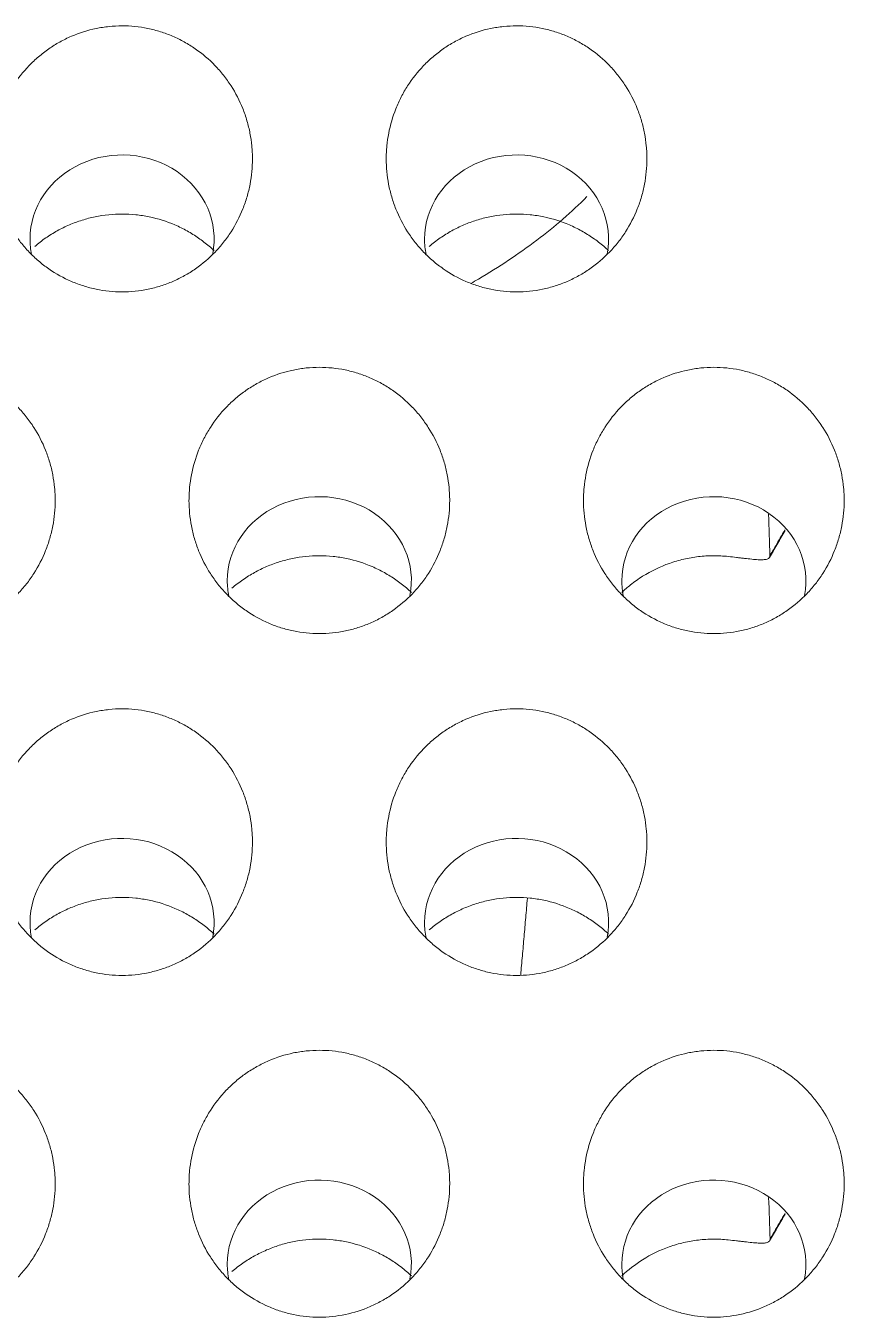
# Model space of a CAD drawing. Header units: millimetres. Extents: x 70151 to 230897, y 35202 to 113211.
# Drawn here: x 179197.91 to 179204.1, y 69192.66 to 69202.43 of the extents above; entities that cross this region are included whole.
import ezdxf

# ---------------------------------------------------------------- set-up
doc = ezdxf.new("R2010")
doc.units = ezdxf.units.MM
doc.header["$LTSCALE"] = 50
doc.layers.add('2-con', color=2, linetype='Continuous')
doc.layers.add('mark-B', color=2, linetype='Continuous', lineweight=20)

# ---------------------------------------------------------------- blocks, each defined once
blk = doc.blocks.new('무풍1WAY 대형')
at = {"layer": 'mark-B'}
for centre, start_param, end_param in [((-548.2026, -433.6101), 2.964486, 6.283185), ((-548.2026, -433.6101), 0, 0.185652), ((-545.215, -433.6101), 2.964486, 6.283185), ((-545.215, -433.6101), 0, 0.185652), ((-546.7088, -436.1973), 0, 0.185254), ((-543.7212, -436.1973), 0, 0.185254), ((-546.7088, -436.1973), 2.964782, 6.283185), ((-543.7212, -436.1973), 2.964782, 6.283185), ((-548.2026, -438.7846), 2.965071, 6.283185), ((-548.2026, -438.7846), 0, 0.184958), ((-545.215, -438.7846), 2.965071, 6.283185), ((-545.215, -438.7846), 0, 0.184958), ((-546.7088, -441.372), 2.965367, 6.283185), ((-546.7088, -441.372), 0, 0.184568), ((-543.7212, -441.372), 2.965367, 6.283185), ((-543.7212, -441.372), 0, 0.184568)]:
    blk.add_ellipse(centre, major_axis=(0.6971, 0), ratio=0.913545, start_param=start_param, end_param=end_param, dxfattribs=at)
for points, knots in [([(-548.2026, -433.2088), (-548.269, -433.2088), (-548.3347, -433.2156), (-548.4647, -433.2427), (-548.5272, -433.2627), (-548.6171, -433.3016), (-548.6465, -433.3161), (-548.6895, -433.3402), (-548.7038, -433.3486), (-548.7318, -433.3661), (-548.7455, -433.3752), (-548.8127, -433.4222), (-548.8621, -433.4646), (-548.9298, -433.5352), (-548.9512, -433.5599), (-548.9919, -433.6117), (-549.0108, -433.6384), (-549.0634, -433.7205), (-549.0929, -433.7782), (-549.123, -433.8538), (-549.1287, -433.8692), (-549.1393, -433.9001), (-549.1442, -433.9158), (-549.1579, -433.9628), (-549.1654, -433.9944), (-549.1836, -434.0897), (-549.1897, -434.1541), (-549.1897, -434.2358), (-549.1893, -434.2522), (-549.1877, -434.2848), (-549.1866, -434.3011), (-549.182, -434.3496), (-549.1728, -434.4137), (-549.1539, -434.4924), (-549.1391, -434.539), (-549.1285, -434.5699), (-549.1228, -434.5854), (-549.0925, -434.6613), (-549.0628, -434.7191), (-549.0102, -434.8012), (-548.9913, -434.8278), (-548.9607, -434.8665), (-548.9502, -434.8792), (-548.9287, -434.9039), (-548.9176, -434.916), (-548.861, -434.9748), (-548.8115, -435.0172), (-548.7306, -435.0735), (-548.7024, -435.0911), (-548.645, -435.123), (-548.5862, -435.1519), (-548.5095, -435.1805), (-548.462, -435.1942), (-548.43, -435.2025), (-548.4138, -435.2063), (-548.3328, -435.2229), (-548.2677, -435.2295), (-548.1692, -435.2295), (-548.1363, -435.2278), (-548.0702, -435.221), (-548.0376, -435.2159), (-547.9414, -435.1958), (-547.879, -435.1761), (-547.8034, -435.1434), (-547.7884, -435.1364), (-547.7587, -435.1218), (-547.7441, -435.1141), (-547.7012, -435.0902), (-547.6458, -435.0555), (-547.5814, -435.0057), (-547.5449, -434.9729), (-547.5211, -434.9504), (-547.5093, -434.9387), (-547.4524, -434.8793), (-547.4122, -434.8282), (-547.3597, -434.7463), (-547.3435, -434.7181), (-547.3137, -434.6601), (-547.3001, -434.63), (-547.264, -434.5391), (-547.246, -434.477), (-547.2277, -434.3816), (-547.2231, -434.3494), (-547.2185, -434.3005), (-547.2173, -434.2842), (-547.2158, -434.2516), (-547.2154, -434.2354), (-547.2154, -434.1543), (-547.2215, -434.0899), (-547.2367, -434.0101), (-547.2401, -433.9941), (-547.2478, -433.9623), (-547.252, -433.9465), (-547.2657, -433.8994), (-547.2762, -433.8687), (-547.3122, -433.7783), (-547.3417, -433.7205), (-547.386, -433.6513), (-547.3952, -433.6377), (-547.4142, -433.611), (-547.424, -433.5979), (-547.4543, -433.5595), (-547.497, -433.5104), (-547.5444, -433.4655), (-547.5942, -433.4228), (-547.6205, -433.4025), (-547.7013, -433.3462), (-547.7583, -433.3144), (-547.8337, -433.2819), (-547.8489, -433.2757), (-547.8799, -433.2641), (-547.8956, -433.2587), (-547.9429, -433.2438), (-547.9747, -433.2355), (-548.0709, -433.2156), (-548.1361, -433.2088), (-548.2026, -433.2088)], [0, 0, 0, 0, 0.03125, 0.03125, 0.0625, 0.0625, 0.078125, 0.078125, 0.085938, 0.085938, 0.09375, 0.09375, 0.125, 0.125, 0.140625, 0.140625, 0.15625, 0.15625, 0.1875, 0.1875, 0.195313, 0.195313, 0.203125, 0.203125, 0.21875, 0.21875, 0.25, 0.25, 0.257813, 0.257813, 0.265625, 0.265625, 0.28125, 0.296875, 0.304688, 0.304688, 0.3125, 0.3125, 0.34375, 0.34375, 0.359375, 0.359375, 0.367188, 0.367188, 0.375, 0.375, 0.40625, 0.40625, 0.421875, 0.421875, 0.4375, 0.453125, 0.460938, 0.460938, 0.46875, 0.46875, 0.5, 0.5, 0.515625, 0.515625, 0.53125, 0.53125, 0.5625, 0.5625, 0.570312, 0.570312, 0.578125, 0.578125, 0.59375, 0.609375, 0.617187, 0.617187, 0.625, 0.625, 0.65625, 0.65625, 0.671875, 0.671875, 0.6875, 0.6875, 0.71875, 0.71875, 0.734375, 0.734375, 0.742187, 0.742187, 0.75, 0.75, 0.78125, 0.78125, 0.789062, 0.789062, 0.796875, 0.796875, 0.8125, 0.8125, 0.84375, 0.84375, 0.851562, 0.851562, 0.859375, 0.859375, 0.875, 0.890625, 0.890625, 0.90625, 0.90625, 0.9375, 0.9375, 0.945312, 0.945312, 0.953125, 0.953125, 0.96875, 0.96875, 1, 1, 1, 1]), ([(-545.215, -433.2088), (-545.2815, -433.2088), (-545.3472, -433.2156), (-545.4772, -433.2427), (-545.5397, -433.2627), (-545.6296, -433.3016), (-545.6589, -433.3161), (-545.702, -433.3402), (-545.7162, -433.3486), (-545.7442, -433.3661), (-545.758, -433.3752), (-545.8252, -433.4222), (-545.8746, -433.4646), (-545.9422, -433.5352), (-545.9637, -433.5599), (-546.0044, -433.6117), (-546.0233, -433.6384), (-546.0759, -433.7205), (-546.1054, -433.7782), (-546.1354, -433.8538), (-546.1411, -433.8692), (-546.1517, -433.9001), (-546.1567, -433.9158), (-546.1703, -433.9628), (-546.1779, -433.9944), (-546.196, -434.0897), (-546.2022, -434.1541), (-546.2021, -434.2358), (-546.2018, -434.2522), (-546.2002, -434.2848), (-546.199, -434.3011), (-546.1944, -434.3496), (-546.1853, -434.4137), (-546.1663, -434.4924), (-546.1516, -434.539), (-546.1409, -434.5699), (-546.1352, -434.5854), (-546.105, -434.6613), (-546.0753, -434.7191), (-546.0226, -434.8012), (-546.0037, -434.8278), (-545.9732, -434.8665), (-545.9627, -434.8792), (-545.9411, -434.9039), (-545.9301, -434.916), (-545.8735, -434.9748), (-545.824, -435.0172), (-545.743, -435.0735), (-545.7149, -435.0911), (-545.6574, -435.123), (-545.5986, -435.1519), (-545.5219, -435.1805), (-545.4744, -435.1942), (-545.4424, -435.2025), (-545.4262, -435.2063), (-545.3453, -435.2229), (-545.2801, -435.2295), (-545.1817, -435.2295), (-545.1487, -435.2278), (-545.0827, -435.221), (-545.0501, -435.2159), (-544.9538, -435.1958), (-544.8915, -435.1761), (-544.8158, -435.1434), (-544.8008, -435.1364), (-544.7712, -435.1218), (-544.7566, -435.1141), (-544.7136, -435.0902), (-544.6583, -435.0555), (-544.5938, -435.0057), (-544.5574, -434.9729), (-544.5335, -434.9504), (-544.5218, -434.9387), (-544.4648, -434.8793), (-544.4247, -434.8282), (-544.3722, -434.7463), (-544.356, -434.7181), (-544.3262, -434.6601), (-544.3126, -434.63), (-544.2765, -434.5391), (-544.2584, -434.477), (-544.2402, -434.3816), (-544.2356, -434.3494), (-544.2309, -434.3005), (-544.2298, -434.2842), (-544.2283, -434.2516), (-544.2279, -434.2354), (-544.2279, -434.1543), (-544.234, -434.0899), (-544.2492, -434.0101), (-544.2526, -433.9941), (-544.2602, -433.9623), (-544.2644, -433.9465), (-544.2781, -433.8994), (-544.2887, -433.8687), (-544.3246, -433.7783), (-544.3542, -433.7205), (-544.3984, -433.6513), (-544.4077, -433.6377), (-544.4267, -433.611), (-544.4364, -433.5979), (-544.4667, -433.5595), (-544.5094, -433.5104), (-544.5568, -433.4655), (-544.6067, -433.4228), (-544.6329, -433.4025), (-544.7137, -433.3462), (-544.7708, -433.3144), (-544.8461, -433.2819), (-544.8614, -433.2757), (-544.8924, -433.2641), (-544.9081, -433.2587), (-544.9553, -433.2438), (-544.9871, -433.2355), (-545.0833, -433.2156), (-545.1486, -433.2088), (-545.215, -433.2088)], [0, 0, 0, 0, 0.03125, 0.03125, 0.0625, 0.0625, 0.078125, 0.078125, 0.085938, 0.085938, 0.09375, 0.09375, 0.125, 0.125, 0.140625, 0.140625, 0.15625, 0.15625, 0.1875, 0.1875, 0.195312, 0.195312, 0.203125, 0.203125, 0.21875, 0.21875, 0.25, 0.25, 0.257812, 0.257812, 0.265625, 0.265625, 0.28125, 0.296875, 0.304687, 0.304687, 0.3125, 0.3125, 0.34375, 0.34375, 0.359375, 0.359375, 0.367187, 0.367187, 0.375, 0.375, 0.40625, 0.40625, 0.421875, 0.421875, 0.4375, 0.453125, 0.460938, 0.460938, 0.46875, 0.46875, 0.5, 0.5, 0.515625, 0.515625, 0.53125, 0.53125, 0.5625, 0.5625, 0.570313, 0.570313, 0.578125, 0.578125, 0.59375, 0.609375, 0.617188, 0.617188, 0.625, 0.625, 0.65625, 0.65625, 0.671875, 0.671875, 0.6875, 0.6875, 0.71875, 0.71875, 0.734375, 0.734375, 0.742188, 0.742188, 0.75, 0.75, 0.78125, 0.78125, 0.789063, 0.789063, 0.796875, 0.796875, 0.8125, 0.8125, 0.84375, 0.84375, 0.851562, 0.851562, 0.859375, 0.859375, 0.875, 0.890625, 0.890625, 0.90625, 0.90625, 0.9375, 0.9375, 0.945312, 0.945312, 0.953125, 0.953125, 0.96875, 0.96875, 1, 1, 1, 1]), ([(-542.2275, -433.2088), (-542.2939, -433.2088), (-542.3596, -433.2156), (-542.4896, -433.2427), (-542.5521, -433.2627), (-542.642, -433.3016), (-542.6714, -433.3161), (-542.7144, -433.3402), (-542.7287, -433.3486), (-542.7567, -433.3661), (-542.7704, -433.3752), (-542.8377, -433.4222), (-542.887, -433.4646), (-542.9547, -433.5352), (-542.9761, -433.5599), (-543.0168, -433.6117), (-543.0358, -433.6384), (-543.0883, -433.7205), (-543.1178, -433.7782), (-543.1479, -433.8538), (-543.1536, -433.8692), (-543.1642, -433.9001), (-543.1691, -433.9158), (-543.1828, -433.9628), (-543.1903, -433.9944), (-543.2085, -434.0897), (-543.2146, -434.1541), (-543.2146, -434.2358), (-543.2142, -434.2522), (-543.2127, -434.2848), (-543.2115, -434.3011), (-543.2069, -434.3496), (-543.1977, -434.4137), (-543.1788, -434.4924), (-543.164, -434.539), (-543.1534, -434.5699), (-543.1477, -434.5854), (-543.1174, -434.6613), (-543.0878, -434.7191), (-543.0351, -434.8012), (-543.0162, -434.8278), (-542.9856, -434.8665), (-542.9751, -434.8792), (-542.9536, -434.9039), (-542.9425, -434.916), (-542.886, -434.9748), (-542.8364, -435.0172), (-542.7555, -435.0735), (-542.7273, -435.0911), (-542.6699, -435.123), (-542.6111, -435.1519), (-542.5344, -435.1805), (-542.4869, -435.1942), (-542.4549, -435.2025), (-542.4387, -435.2063), (-542.3578, -435.2229), (-542.2926, -435.2295), (-542.1941, -435.2295), (-542.1612, -435.2278), (-542.0951, -435.221), (-542.0625, -435.2159), (-541.9663, -435.1958), (-541.9039, -435.1761), (-541.8283, -435.1434), (-541.8133, -435.1364), (-541.7836, -435.1218), (-541.769, -435.1141), (-541.7261, -435.0902), (-541.6707, -435.0555), (-541.6063, -435.0057), (-541.5698, -434.9729), (-541.546, -434.9504), (-541.5342, -434.9387), (-541.4773, -434.8793), (-541.4371, -434.8282), (-541.3846, -434.7463), (-541.3684, -434.7181), (-541.3386, -434.6601), (-541.325, -434.63), (-541.2889, -434.5391), (-541.2709, -434.477), (-541.2526, -434.3816), (-541.248, -434.3494), (-541.2434, -434.3005), (-541.2422, -434.2842), (-541.2407, -434.2516), (-541.2403, -434.2354), (-541.2403, -434.1543), (-541.2464, -434.0899), (-541.2616, -434.0101), (-541.265, -433.9941), (-541.2727, -433.9623), (-541.2769, -433.9465), (-541.2906, -433.8994), (-541.3011, -433.8687), (-541.3371, -433.7783), (-541.3666, -433.7205), (-541.4109, -433.6513), (-541.4201, -433.6377), (-541.4391, -433.611), (-541.4489, -433.5979), (-541.4792, -433.5595), (-541.5219, -433.5104), (-541.5693, -433.4655), (-541.6191, -433.4228), (-541.6454, -433.4025), (-541.7262, -433.3462), (-541.7832, -433.3144), (-541.8586, -433.2819), (-541.8739, -433.2757), (-541.9048, -433.2641), (-541.9205, -433.2587), (-541.9678, -433.2438), (-541.9996, -433.2355), (-542.0958, -433.2156), (-542.161, -433.2088), (-542.2275, -433.2088)], [0, 0, 0, 0, 0.03125, 0.03125, 0.0625, 0.0625, 0.078125, 0.078125, 0.085937, 0.085937, 0.09375, 0.09375, 0.125, 0.125, 0.140625, 0.140625, 0.15625, 0.15625, 0.1875, 0.1875, 0.195312, 0.195312, 0.203125, 0.203125, 0.21875, 0.21875, 0.25, 0.25, 0.257812, 0.257812, 0.265625, 0.265625, 0.28125, 0.296875, 0.304687, 0.304687, 0.3125, 0.3125, 0.34375, 0.34375, 0.359375, 0.359375, 0.367187, 0.367187, 0.375, 0.375, 0.40625, 0.40625, 0.421875, 0.421875, 0.4375, 0.453125, 0.460937, 0.460937, 0.46875, 0.46875, 0.5, 0.5, 0.515625, 0.515625, 0.53125, 0.53125, 0.5625, 0.5625, 0.570312, 0.570312, 0.578125, 0.578125, 0.59375, 0.609375, 0.617187, 0.617187, 0.625, 0.625, 0.65625, 0.65625, 0.671875, 0.671875, 0.6875, 0.6875, 0.71875, 0.71875, 0.734375, 0.734375, 0.742187, 0.742187, 0.75, 0.75, 0.78125, 0.78125, 0.789062, 0.789062, 0.796875, 0.796875, 0.8125, 0.8125, 0.84375, 0.84375, 0.851562, 0.851562, 0.859375, 0.859375, 0.875, 0.890625, 0.890625, 0.90625, 0.90625, 0.9375, 0.9375, 0.945312, 0.945312, 0.953125, 0.953125, 0.96875, 0.96875, 1, 1, 1, 1]), ([(-548.3119, -433.7939), (-548.293, -433.796), (-548.274, -433.7975), (-548.2362, -433.7995), (-548.2173, -433.7999), (-548.1608, -433.7997), (-548.0857, -433.7952), (-548.0112, -433.7823), (-547.9556, -433.7693), (-547.9372, -433.7645), (-547.9009, -433.7539), (-547.883, -433.7481), (-547.7943, -433.7166), (-547.7267, -433.6839), (-547.6058, -433.6078), (-547.5536, -433.5673), (-547.5056, -433.5222)], [0, 0, 0, 0, 0.064433, 0.064433, 0.128866, 0.128866, 0.257732, 0.386597, 0.386597, 0.45103, 0.45103, 0.515463, 0.515463, 0.773195, 0.773195, 1, 1, 1, 1]), ([(-544.5531, -433.5536), (-544.5795, -433.5763), (-544.6072, -433.5977), (-544.6501, -433.6275), (-544.6645, -433.637), (-544.6937, -433.6552), (-544.7086, -433.6639), (-544.7535, -433.6889), (-544.8148, -433.719), (-544.8948, -433.7487), (-544.9444, -433.763), (-544.9778, -433.7717), (-544.9947, -433.7756), (-545.0791, -433.793), (-545.1471, -433.7999), (-545.2498, -433.7998), (-545.2842, -433.7981), (-545.3531, -433.7909), (-545.3871, -433.7856), (-545.4875, -433.7647), (-545.5525, -433.7442), (-545.6314, -433.7101), (-545.6472, -433.7029), (-545.6781, -433.6876), (-545.6933, -433.6796), (-545.7381, -433.6546), (-545.7959, -433.6185), (-545.8626, -433.567), (-545.9002, -433.5332), (-545.9121, -433.522)], [0, 0, 0, 0, 0.0706, 0.0706, 0.105073, 0.105073, 0.139547, 0.139547, 0.208493, 0.27744, 0.311913, 0.311913, 0.346387, 0.346387, 0.48428, 0.48428, 0.553226, 0.553226, 0.622173, 0.622173, 0.760066, 0.760066, 0.794539, 0.794539, 0.829013, 0.829013, 0.897959, 0.966906, 1, 1, 1, 1]), ([(-548.6286, -433.7994), (-548.6347, -433.81), (-548.6408, -433.8206), (-548.6549, -433.8449), (-548.6628, -433.8587), (-548.6942, -433.913), (-548.7176, -433.9536), (-548.741, -433.9942)], [0, 0, 0, 0, 0.163007, 0.163007, 0.374754, 0.374754, 1, 1, 1, 1]), ([(-548.3119, -433.7939), (-548.3331, -433.7916), (-548.354, -433.7892), (-548.3849, -433.7856), (-548.3951, -433.7844), (-548.4153, -433.782), (-548.4252, -433.7809), (-548.4542, -433.7775), (-548.4726, -433.7754), (-548.4987, -433.7728), (-548.5072, -433.772), (-548.5233, -433.7707), (-548.5386, -433.7697), (-548.5524, -433.7692), (-548.5655, -433.769), (-548.5717, -433.7691), (-548.5888, -433.7701), (-548.5983, -433.7714), (-548.6098, -433.7749), (-548.6132, -433.7764), (-548.619, -433.7797), (-548.6213, -433.7816), (-548.627, -433.7879), (-548.6288, -433.7931), (-548.6286, -433.7994)], [0, 0, 0, 0, 0.125, 0.125, 0.1875, 0.1875, 0.25, 0.25, 0.375, 0.375, 0.4375, 0.4375, 0.5, 0.5625, 0.5625, 0.625, 0.625, 0.75, 0.75, 0.8125, 0.8125, 0.875, 0.875, 1, 1, 1, 1]), ([(-546.7088, -435.7965), (-546.7752, -435.7965), (-546.8409, -435.8033), (-546.9384, -435.8236), (-546.9703, -435.832), (-547.0327, -435.8518), (-547.0939, -435.8747), (-547.1526, -435.9036), (-547.21, -435.9357), (-547.2382, -435.9533), (-547.3188, -436.0096), (-547.3682, -436.0519), (-547.4358, -436.1224), (-547.4573, -436.1471), (-547.4981, -436.1988), (-547.517, -436.2255), (-547.5695, -436.3075), (-547.5991, -436.3652), (-547.6291, -436.4407), (-547.6348, -436.456), (-547.6455, -436.487), (-547.6504, -436.5027), (-547.6641, -436.5496), (-547.6716, -436.5812), (-547.6898, -436.6764), (-547.6959, -436.7408), (-547.6959, -436.8224), (-547.6955, -436.8388), (-547.6939, -436.8714), (-547.6928, -436.8876), (-547.6882, -436.9361), (-547.679, -437.0001), (-547.6601, -437.0788), (-547.6453, -437.1254), (-547.6346, -437.1563), (-547.6289, -437.1717), (-547.5987, -437.2476), (-547.569, -437.3053), (-547.5163, -437.3873), (-547.4974, -437.4139), (-547.4668, -437.4526), (-547.4563, -437.4652), (-547.4348, -437.4899), (-547.4237, -437.502), (-547.3671, -437.5608), (-547.3176, -437.6031), (-547.2367, -437.6593), (-547.2085, -437.6769), (-547.151, -437.7087), (-547.0923, -437.7376), (-547.0156, -437.7661), (-546.9681, -437.7798), (-546.9361, -437.7881), (-546.9199, -437.7918), (-546.839, -437.8085), (-546.7739, -437.8151), (-546.6755, -437.815), (-546.6425, -437.8133), (-546.5765, -437.8065), (-546.5439, -437.8014), (-546.4477, -437.7814), (-546.3853, -437.7617), (-546.3098, -437.7291), (-546.2947, -437.7221), (-546.2651, -437.7075), (-546.2505, -437.6999), (-546.2075, -437.6759), (-546.1522, -437.6413), (-546.0878, -437.5916), (-546.0513, -437.5588), (-546.0274, -437.5363), (-546.0157, -437.5247), (-545.9587, -437.4654), (-545.9186, -437.4143), (-545.8661, -437.3325), (-545.8498, -437.3043), (-545.82, -437.2463), (-545.8064, -437.2163), (-545.7703, -437.1255), (-545.7522, -437.0634), (-545.734, -436.9681), (-545.7294, -436.9359), (-545.7248, -436.8871), (-545.7236, -436.8708), (-545.7221, -436.8382), (-545.7217, -436.822), (-545.7217, -436.741), (-545.7278, -436.6766), (-545.743, -436.5968), (-545.7464, -436.5809), (-545.754, -436.5491), (-545.7583, -436.5333), (-545.772, -436.4863), (-545.7825, -436.4556), (-545.8185, -436.3653), (-545.848, -436.3075), (-545.8923, -436.2384), (-545.9016, -436.2248), (-545.9205, -436.1981), (-545.9303, -436.1851), (-545.9606, -436.1467), (-546.0033, -436.0976), (-546.0507, -436.0528), (-546.1006, -436.0102), (-546.1269, -435.9899), (-546.2077, -435.9337), (-546.2647, -435.9019), (-546.34, -435.8694), (-546.3553, -435.8633), (-546.3862, -435.8517), (-546.402, -435.8463), (-546.4492, -435.8314), (-546.481, -435.8232), (-546.5771, -435.8033), (-546.6424, -435.7965), (-546.7088, -435.7965)], [0, 0, 0, 0, 0.03125, 0.03125, 0.046875, 0.046875, 0.0625, 0.078125, 0.078125, 0.09375, 0.09375, 0.125, 0.125, 0.140625, 0.140625, 0.15625, 0.15625, 0.1875, 0.1875, 0.195312, 0.195312, 0.203125, 0.203125, 0.21875, 0.21875, 0.25, 0.25, 0.257812, 0.257812, 0.265625, 0.265625, 0.28125, 0.296875, 0.304687, 0.304687, 0.3125, 0.3125, 0.34375, 0.34375, 0.359375, 0.359375, 0.367187, 0.367187, 0.375, 0.375, 0.40625, 0.40625, 0.421875, 0.421875, 0.4375, 0.453125, 0.460937, 0.460937, 0.46875, 0.46875, 0.5, 0.5, 0.515625, 0.515625, 0.53125, 0.53125, 0.5625, 0.5625, 0.570312, 0.570312, 0.578125, 0.578125, 0.59375, 0.609375, 0.617187, 0.617187, 0.625, 0.625, 0.65625, 0.65625, 0.671875, 0.671875, 0.6875, 0.6875, 0.71875, 0.71875, 0.734375, 0.734375, 0.742187, 0.742187, 0.75, 0.75, 0.78125, 0.78125, 0.789062, 0.789062, 0.796875, 0.796875, 0.8125, 0.8125, 0.84375, 0.84375, 0.851562, 0.851562, 0.859375, 0.859375, 0.875, 0.890625, 0.890625, 0.90625, 0.90625, 0.9375, 0.9375, 0.945312, 0.945312, 0.953125, 0.953125, 0.96875, 0.96875, 1, 1, 1, 1]), ([(-543.7212, -435.7965), (-543.7877, -435.7965), (-543.8534, -435.8033), (-543.9508, -435.8236), (-543.9827, -435.832), (-544.0452, -435.8518), (-544.1063, -435.8747), (-544.165, -435.9036), (-544.2224, -435.9357), (-544.2506, -435.9533), (-544.3313, -436.0096), (-544.3807, -436.0519), (-544.4483, -436.1224), (-544.4698, -436.1471), (-544.5105, -436.1988), (-544.5294, -436.2255), (-544.582, -436.3075), (-544.6115, -436.3652), (-544.6416, -436.4407), (-544.6473, -436.456), (-544.6579, -436.487), (-544.6629, -436.5027), (-544.6765, -436.5496), (-544.6841, -436.5812), (-544.7022, -436.6764), (-544.7084, -436.7408), (-544.7083, -436.8224), (-544.7079, -436.8388), (-544.7064, -436.8714), (-544.7052, -436.8876), (-544.7006, -436.9361), (-544.6914, -437.0001), (-544.6725, -437.0788), (-544.6577, -437.1254), (-544.6471, -437.1563), (-544.6414, -437.1717), (-544.6111, -437.2476), (-544.5814, -437.3053), (-544.5287, -437.3873), (-544.5098, -437.4139), (-544.4793, -437.4526), (-544.4688, -437.4652), (-544.4472, -437.4899), (-544.4362, -437.502), (-544.3796, -437.5608), (-544.3301, -437.6031), (-544.2491, -437.6593), (-544.2209, -437.6769), (-544.1635, -437.7087), (-544.1048, -437.7376), (-544.0281, -437.7661), (-543.9806, -437.7798), (-543.9486, -437.7881), (-543.9324, -437.7918), (-543.8515, -437.8085), (-543.7863, -437.8151), (-543.6879, -437.815), (-543.655, -437.8133), (-543.5889, -437.8065), (-543.5564, -437.8014), (-543.4601, -437.7814), (-543.3978, -437.7617), (-543.3222, -437.7291), (-543.3072, -437.7221), (-543.2775, -437.7075), (-543.2629, -437.6999), (-543.22, -437.6759), (-543.1646, -437.6413), (-543.1002, -437.5916), (-543.0637, -437.5588), (-543.0399, -437.5363), (-543.0282, -437.5247), (-542.9712, -437.4654), (-542.931, -437.4143), (-542.8785, -437.3325), (-542.8623, -437.3043), (-542.8325, -437.2463), (-542.8189, -437.2163), (-542.7827, -437.1255), (-542.7647, -437.0634), (-542.7464, -436.9681), (-542.7418, -436.9359), (-542.7372, -436.8871), (-542.736, -436.8708), (-542.7345, -436.8382), (-542.7341, -436.822), (-542.7342, -436.741), (-542.7402, -436.6766), (-542.7554, -436.5968), (-542.7589, -436.5809), (-542.7665, -436.5491), (-542.7707, -436.5333), (-542.7844, -436.4863), (-542.795, -436.4556), (-542.8309, -436.3653), (-542.8605, -436.3075), (-542.9048, -436.2384), (-542.914, -436.2248), (-542.933, -436.1981), (-542.9428, -436.1851), (-542.9731, -436.1467), (-543.0158, -436.0976), (-543.0632, -436.0528), (-543.1131, -436.0102), (-543.1393, -435.9899), (-543.2201, -435.9337), (-543.2771, -435.9019), (-543.3525, -435.8694), (-543.3677, -435.8633), (-543.3987, -435.8517), (-543.4144, -435.8463), (-543.4616, -435.8314), (-543.4934, -435.8232), (-543.5896, -435.8033), (-543.6548, -435.7965), (-543.7212, -435.7965)], [0, 0, 0, 0, 0.03125, 0.03125, 0.046875, 0.046875, 0.0625, 0.078125, 0.078125, 0.09375, 0.09375, 0.125, 0.125, 0.140625, 0.140625, 0.15625, 0.15625, 0.1875, 0.1875, 0.195312, 0.195312, 0.203125, 0.203125, 0.21875, 0.21875, 0.25, 0.25, 0.257812, 0.257812, 0.265625, 0.265625, 0.28125, 0.296875, 0.304687, 0.304687, 0.3125, 0.3125, 0.34375, 0.34375, 0.359375, 0.359375, 0.367187, 0.367187, 0.375, 0.375, 0.40625, 0.40625, 0.421875, 0.421875, 0.4375, 0.453125, 0.460937, 0.460937, 0.46875, 0.46875, 0.5, 0.5, 0.515625, 0.515625, 0.53125, 0.53125, 0.5625, 0.5625, 0.570312, 0.570312, 0.578125, 0.578125, 0.59375, 0.609375, 0.617187, 0.617187, 0.625, 0.625, 0.65625, 0.65625, 0.671875, 0.671875, 0.6875, 0.6875, 0.71875, 0.71875, 0.734375, 0.734375, 0.742187, 0.742187, 0.75, 0.75, 0.78125, 0.78125, 0.789062, 0.789062, 0.796875, 0.796875, 0.8125, 0.8125, 0.84375, 0.84375, 0.851562, 0.851562, 0.859375, 0.859375, 0.875, 0.890625, 0.890625, 0.90625, 0.90625, 0.9375, 0.9375, 0.945312, 0.945312, 0.953125, 0.953125, 0.96875, 0.96875, 1, 1, 1, 1]), ([(-546.0469, -436.1409), (-546.0734, -436.1636), (-546.1011, -436.1851), (-546.1441, -436.2149), (-546.1585, -436.2244), (-546.1878, -436.2426), (-546.2026, -436.2513), (-546.2475, -436.2762), (-546.3088, -436.3062), (-546.3888, -436.336), (-546.4383, -436.3502), (-546.4717, -436.3589), (-546.4886, -436.3628), (-546.573, -436.3801), (-546.6409, -436.387), (-546.7436, -436.3869), (-546.7779, -436.3852), (-546.8468, -436.3781), (-546.8807, -436.3728), (-546.9811, -436.3519), (-547.0461, -436.3314), (-547.125, -436.2974), (-547.1407, -436.2901), (-547.1716, -436.2749), (-547.1868, -436.2669), (-547.2316, -436.242), (-547.2894, -436.2059), (-547.3561, -436.1544), (-547.3938, -436.1207), (-547.4058, -436.1094)], [0, 0, 0, 0, 0.070844, 0.070844, 0.1053, 0.1053, 0.139757, 0.139757, 0.20867, 0.277583, 0.31204, 0.31204, 0.346496, 0.346496, 0.484323, 0.484323, 0.553236, 0.553236, 0.622149, 0.622149, 0.759975, 0.759975, 0.794432, 0.794432, 0.828889, 0.828889, 0.897802, 0.966715, 1, 1, 1, 1]), ([(-543.0593, -436.1409), (-543.0858, -436.1636), (-543.1136, -436.1851), (-543.1566, -436.2149), (-543.171, -436.2244), (-543.2002, -436.2426), (-543.215, -436.2513), (-543.26, -436.2762), (-543.3212, -436.3062), (-543.4012, -436.336), (-543.4508, -436.3502), (-543.4842, -436.3589), (-543.501, -436.3628), (-543.5854, -436.3801), (-543.6534, -436.387), (-543.756, -436.3869), (-543.7903, -436.3852), (-543.8592, -436.3781), (-543.8932, -436.3728), (-543.9936, -436.3519), (-544.0586, -436.3314), (-544.1375, -436.2974), (-544.1531, -436.2901), (-544.1841, -436.2749), (-544.1993, -436.2669), (-544.2441, -436.242), (-544.3018, -436.2059), (-544.3686, -436.1544), (-544.4063, -436.1207), (-544.4183, -436.1094)], [0, 0, 0, 0, 0.070844, 0.070844, 0.1053, 0.1053, 0.139757, 0.139757, 0.20867, 0.277583, 0.31204, 0.31204, 0.346496, 0.346496, 0.484323, 0.484323, 0.553236, 0.553236, 0.622149, 0.622149, 0.759975, 0.759975, 0.794432, 0.794432, 0.828889, 0.828889, 0.897802, 0.966715, 1, 1, 1, 1]), ([(-548.2026, -438.3843), (-548.269, -438.3843), (-548.3346, -438.391), (-548.4321, -438.4113), (-548.4639, -438.4197), (-548.5264, -438.4395), (-548.5875, -438.4623), (-548.6462, -438.4913), (-548.7036, -438.5232), (-548.7318, -438.5408), (-548.8125, -438.597), (-548.8618, -438.6393), (-548.9295, -438.7097), (-548.951, -438.7344), (-548.9917, -438.7861), (-549.0106, -438.8127), (-549.0632, -438.8947), (-549.0928, -438.9522), (-549.1229, -439.0278), (-549.1285, -439.043), (-549.1392, -439.074), (-549.1441, -439.0896), (-549.1578, -439.1365), (-549.1653, -439.168), (-549.1835, -439.2632), (-549.1896, -439.3276), (-549.1896, -439.4091), (-549.1892, -439.4255), (-549.1877, -439.4581), (-549.1865, -439.4743), (-549.1819, -439.5227), (-549.1727, -439.5867), (-549.1538, -439.6653), (-549.139, -439.7119), (-549.1284, -439.7427), (-549.1226, -439.7581), (-549.0924, -439.834), (-549.0627, -439.8916), (-549.01, -439.9735), (-548.991, -440.0001), (-548.9605, -440.0387), (-548.9499, -440.0514), (-548.9284, -440.0761), (-548.9174, -440.0881), (-548.8608, -440.1468), (-548.8112, -440.1891), (-548.7303, -440.2452), (-548.7021, -440.2627), (-548.6447, -440.2946), (-548.586, -440.3233), (-548.5093, -440.3518), (-548.4618, -440.3655), (-548.4298, -440.3738), (-548.4136, -440.3775), (-548.3328, -440.3942), (-548.2676, -440.4007), (-548.1693, -440.4007), (-548.1364, -440.399), (-548.0703, -440.3922), (-548.0378, -440.3871), (-547.9415, -440.3671), (-547.8792, -440.3474), (-547.8037, -440.3149), (-547.7886, -440.3079), (-547.759, -440.2934), (-547.7444, -440.2857), (-547.7014, -440.2618), (-547.6461, -440.2272), (-547.5817, -440.1776), (-547.5452, -440.1448), (-547.5213, -440.1224), (-547.5096, -440.1108), (-547.4526, -440.0515), (-547.4125, -440.0005), (-547.3599, -439.9187), (-547.3437, -439.8906), (-547.3139, -439.8327), (-547.3003, -439.8027), (-547.2641, -439.712), (-547.2461, -439.6499), (-547.2278, -439.5547), (-547.2232, -439.5225), (-547.2186, -439.4737), (-547.2174, -439.4574), (-547.2159, -439.4249), (-547.2155, -439.4087), (-547.2155, -439.3277), (-547.2216, -439.2634), (-547.2368, -439.1837), (-547.2402, -439.1678), (-547.2479, -439.136), (-547.2521, -439.1202), (-547.2658, -439.0732), (-547.2764, -439.0426), (-547.3123, -438.9523), (-547.3419, -438.8946), (-547.3862, -438.8256), (-547.3954, -438.812), (-547.4144, -438.7854), (-547.4242, -438.7723), (-547.4545, -438.734), (-547.4972, -438.685), (-547.5447, -438.6402), (-547.5945, -438.5976), (-547.6208, -438.5774), (-547.7016, -438.5213), (-547.7586, -438.4896), (-547.8339, -438.4571), (-547.8492, -438.451), (-547.8801, -438.4394), (-547.8958, -438.434), (-547.943, -438.4192), (-547.9748, -438.4109), (-548.071, -438.391), (-548.1362, -438.3843), (-548.2026, -438.3843)], [0, 0, 0, 0, 0.03125, 0.03125, 0.046875, 0.046875, 0.0625, 0.078125, 0.078125, 0.09375, 0.09375, 0.125, 0.125, 0.140625, 0.140625, 0.15625, 0.15625, 0.1875, 0.1875, 0.195313, 0.195313, 0.203125, 0.203125, 0.21875, 0.21875, 0.25, 0.25, 0.257812, 0.257812, 0.265625, 0.265625, 0.28125, 0.296875, 0.304687, 0.304687, 0.3125, 0.3125, 0.34375, 0.34375, 0.359375, 0.359375, 0.367187, 0.367187, 0.375, 0.375, 0.40625, 0.40625, 0.421875, 0.421875, 0.4375, 0.453125, 0.460937, 0.460937, 0.46875, 0.46875, 0.5, 0.5, 0.515625, 0.515625, 0.53125, 0.53125, 0.5625, 0.5625, 0.570312, 0.570312, 0.578125, 0.578125, 0.59375, 0.609375, 0.617187, 0.617187, 0.625, 0.625, 0.65625, 0.65625, 0.671875, 0.671875, 0.6875, 0.6875, 0.71875, 0.71875, 0.734375, 0.734375, 0.742187, 0.742187, 0.75, 0.75, 0.78125, 0.78125, 0.789062, 0.789062, 0.796875, 0.796875, 0.8125, 0.8125, 0.84375, 0.84375, 0.851563, 0.851563, 0.859375, 0.859375, 0.875, 0.890625, 0.890625, 0.90625, 0.90625, 0.9375, 0.9375, 0.945313, 0.945313, 0.953125, 0.953125, 0.96875, 0.96875, 1, 1, 1, 1]), ([(-545.215, -438.3843), (-545.2814, -438.3843), (-545.3471, -438.391), (-545.4445, -438.4113), (-545.4764, -438.4197), (-545.5388, -438.4395), (-545.6, -438.4623), (-545.6587, -438.4913), (-545.7161, -438.5232), (-545.7442, -438.5408), (-545.8249, -438.597), (-545.8743, -438.6393), (-545.9419, -438.7097), (-545.9634, -438.7344), (-546.0042, -438.7861), (-546.0231, -438.8127), (-546.0757, -438.8947), (-546.1052, -438.9522), (-546.1353, -439.0278), (-546.141, -439.043), (-546.1516, -439.074), (-546.1566, -439.0896), (-546.1702, -439.1365), (-546.1778, -439.168), (-546.196, -439.2632), (-546.2021, -439.3276), (-546.2021, -439.4091), (-546.2017, -439.4255), (-546.2001, -439.4581), (-546.199, -439.4743), (-546.1944, -439.5227), (-546.1852, -439.5867), (-546.1662, -439.6653), (-546.1514, -439.7119), (-546.1408, -439.7427), (-546.1351, -439.7581), (-546.1048, -439.834), (-546.0751, -439.8916), (-546.0224, -439.9735), (-546.0035, -440.0001), (-545.9729, -440.0387), (-545.9624, -440.0514), (-545.9409, -440.0761), (-545.9298, -440.0881), (-545.8732, -440.1468), (-545.8237, -440.1891), (-545.7428, -440.2452), (-545.7146, -440.2627), (-545.6571, -440.2946), (-545.5984, -440.3233), (-545.5217, -440.3518), (-545.4743, -440.3655), (-545.4423, -440.3738), (-545.4261, -440.3775), (-545.3452, -440.3942), (-545.2801, -440.4007), (-545.1817, -440.4007), (-545.1488, -440.399), (-545.0828, -440.3922), (-545.0502, -440.3871), (-544.954, -440.3671), (-544.8917, -440.3474), (-544.8161, -440.3149), (-544.8011, -440.3079), (-544.7714, -440.2934), (-544.7569, -440.2857), (-544.7139, -440.2618), (-544.6586, -440.2272), (-544.5941, -440.1776), (-544.5576, -440.1448), (-544.5338, -440.1224), (-544.5221, -440.1108), (-544.4651, -440.0515), (-544.4249, -440.0005), (-544.3724, -439.9187), (-544.3562, -439.8906), (-544.3263, -439.8327), (-544.3127, -439.8027), (-544.2766, -439.712), (-544.2585, -439.6499), (-544.2403, -439.5547), (-544.2356, -439.5225), (-544.231, -439.4737), (-544.2299, -439.4574), (-544.2283, -439.4249), (-544.2279, -439.4087), (-544.228, -439.3277), (-544.234, -439.2634), (-544.2492, -439.1837), (-544.2527, -439.1678), (-544.2603, -439.136), (-544.2645, -439.1202), (-544.2782, -439.0732), (-544.2888, -439.0426), (-544.3248, -438.9523), (-544.3543, -438.8946), (-544.3987, -438.8256), (-544.4079, -438.812), (-544.4269, -438.7854), (-544.4367, -438.7723), (-544.467, -438.734), (-544.5097, -438.685), (-544.5571, -438.6402), (-544.607, -438.5976), (-544.6332, -438.5774), (-544.714, -438.5213), (-544.7711, -438.4896), (-544.8464, -438.4571), (-544.8616, -438.451), (-544.8926, -438.4394), (-544.9083, -438.434), (-544.9555, -438.4192), (-544.9873, -438.4109), (-545.0834, -438.391), (-545.1486, -438.3843), (-545.215, -438.3843)], [0, 0, 0, 0, 0.03125, 0.03125, 0.046875, 0.046875, 0.0625, 0.078125, 0.078125, 0.09375, 0.09375, 0.125, 0.125, 0.140625, 0.140625, 0.15625, 0.15625, 0.1875, 0.1875, 0.195312, 0.195312, 0.203125, 0.203125, 0.21875, 0.21875, 0.25, 0.25, 0.257812, 0.257812, 0.265625, 0.265625, 0.28125, 0.296875, 0.304687, 0.304687, 0.3125, 0.3125, 0.34375, 0.34375, 0.359375, 0.359375, 0.367187, 0.367187, 0.375, 0.375, 0.40625, 0.40625, 0.421875, 0.421875, 0.4375, 0.453125, 0.460937, 0.460937, 0.46875, 0.46875, 0.5, 0.5, 0.515625, 0.515625, 0.53125, 0.53125, 0.5625, 0.5625, 0.570312, 0.570312, 0.578125, 0.578125, 0.59375, 0.609375, 0.617187, 0.617187, 0.625, 0.625, 0.65625, 0.65625, 0.671875, 0.671875, 0.6875, 0.6875, 0.71875, 0.71875, 0.734375, 0.734375, 0.742187, 0.742187, 0.75, 0.75, 0.78125, 0.78125, 0.789062, 0.789062, 0.796875, 0.796875, 0.8125, 0.8125, 0.84375, 0.84375, 0.851562, 0.851562, 0.859375, 0.859375, 0.875, 0.890625, 0.890625, 0.90625, 0.90625, 0.9375, 0.9375, 0.945312, 0.945312, 0.953125, 0.953125, 0.96875, 0.96875, 1, 1, 1, 1]), ([(-542.2275, -438.3843), (-542.2939, -438.3843), (-542.3595, -438.391), (-542.457, -438.4113), (-542.4888, -438.4197), (-542.5513, -438.4395), (-542.6124, -438.4623), (-542.6711, -438.4913), (-542.7285, -438.5232), (-542.7567, -438.5408), (-542.8374, -438.597), (-542.8867, -438.6393), (-542.9544, -438.7097), (-542.9759, -438.7344), (-543.0166, -438.7861), (-543.0355, -438.8127), (-543.0881, -438.8947), (-543.1177, -438.9522), (-543.1478, -439.0278), (-543.1534, -439.043), (-543.1641, -439.074), (-543.169, -439.0896), (-543.1827, -439.1365), (-543.1903, -439.168), (-543.2084, -439.2632), (-543.2145, -439.3276), (-543.2145, -439.4091), (-543.2141, -439.4255), (-543.2126, -439.4581), (-543.2114, -439.4743), (-543.2068, -439.5227), (-543.1976, -439.5867), (-543.1787, -439.6653), (-543.1639, -439.7119), (-543.1533, -439.7427), (-543.1475, -439.7581), (-543.1173, -439.834), (-543.0876, -439.8916), (-543.0349, -439.9735), (-543.0159, -440.0001), (-542.9854, -440.0387), (-542.9749, -440.0514), (-542.9533, -440.0761), (-542.9423, -440.0881), (-542.8857, -440.1468), (-542.8361, -440.1891), (-542.7552, -440.2452), (-542.727, -440.2627), (-542.6696, -440.2946), (-542.6109, -440.3233), (-542.5342, -440.3518), (-542.4867, -440.3655), (-542.4547, -440.3738), (-542.4385, -440.3775), (-542.3577, -440.3942), (-542.2925, -440.4007), (-542.1942, -440.4007), (-542.1613, -440.399), (-542.0952, -440.3922), (-542.0627, -440.3871), (-541.9665, -440.3671), (-541.9041, -440.3474), (-541.8286, -440.3149), (-541.8135, -440.3079), (-541.7839, -440.2934), (-541.7693, -440.2857), (-541.7263, -440.2618), (-541.671, -440.2272), (-541.6066, -440.1776), (-541.5701, -440.1448), (-541.5462, -440.1224), (-541.5345, -440.1108), (-541.4775, -440.0515), (-541.4374, -440.0005), (-541.3848, -439.9187), (-541.3686, -439.8906), (-541.3388, -439.8327), (-541.3252, -439.8027), (-541.289, -439.712), (-541.271, -439.6499), (-541.2527, -439.5547), (-541.2481, -439.5225), (-541.2435, -439.4737), (-541.2423, -439.4574), (-541.2408, -439.4249), (-541.2404, -439.4087), (-541.2404, -439.3277), (-541.2465, -439.2634), (-541.2617, -439.1837), (-541.2651, -439.1678), (-541.2728, -439.136), (-541.277, -439.1202), (-541.2907, -439.0732), (-541.3013, -439.0426), (-541.3372, -438.9523), (-541.3668, -438.8946), (-541.4111, -438.8256), (-541.4204, -438.812), (-541.4393, -438.7854), (-541.4491, -438.7723), (-541.4794, -438.734), (-541.5221, -438.685), (-541.5696, -438.6402), (-541.6194, -438.5976), (-541.6457, -438.5774), (-541.7265, -438.5213), (-541.7835, -438.4896), (-541.8588, -438.4571), (-541.8741, -438.451), (-541.905, -438.4394), (-541.9207, -438.434), (-541.968, -438.4192), (-541.9997, -438.4109), (-542.0959, -438.391), (-542.1611, -438.3843), (-542.2275, -438.3843)], [0, 0, 0, 0, 0.03125, 0.03125, 0.046875, 0.046875, 0.0625, 0.078125, 0.078125, 0.09375, 0.09375, 0.125, 0.125, 0.140625, 0.140625, 0.15625, 0.15625, 0.1875, 0.1875, 0.195313, 0.195313, 0.203125, 0.203125, 0.21875, 0.21875, 0.25, 0.25, 0.257813, 0.257813, 0.265625, 0.265625, 0.28125, 0.296875, 0.304688, 0.304688, 0.3125, 0.3125, 0.34375, 0.34375, 0.359375, 0.359375, 0.367188, 0.367188, 0.375, 0.375, 0.40625, 0.40625, 0.421875, 0.421875, 0.4375, 0.453125, 0.460938, 0.460938, 0.46875, 0.46875, 0.5, 0.5, 0.515625, 0.515625, 0.53125, 0.53125, 0.5625, 0.5625, 0.570313, 0.570313, 0.578125, 0.578125, 0.59375, 0.609375, 0.617188, 0.617188, 0.625, 0.625, 0.65625, 0.65625, 0.671875, 0.671875, 0.6875, 0.6875, 0.71875, 0.71875, 0.734375, 0.734375, 0.742188, 0.742188, 0.75, 0.75, 0.78125, 0.78125, 0.789063, 0.789063, 0.796875, 0.796875, 0.8125, 0.8125, 0.84375, 0.84375, 0.851563, 0.851563, 0.859375, 0.859375, 0.875, 0.890625, 0.890625, 0.90625, 0.90625, 0.9375, 0.9375, 0.945313, 0.945313, 0.953125, 0.953125, 0.96875, 0.96875, 1, 1, 1, 1]), ([(-548.3119, -438.9682), (-548.293, -438.9703), (-548.2741, -438.9718), (-548.2363, -438.9738), (-548.2175, -438.9742), (-548.1611, -438.974), (-548.0861, -438.9695), (-548.0118, -438.9567), (-547.9562, -438.9438), (-547.9378, -438.939), (-547.9016, -438.9284), (-547.8837, -438.9227), (-547.7951, -438.8914), (-547.7275, -438.8588), (-547.6312, -438.7984), (-547.6005, -438.7766), (-547.5485, -438.7355), (-547.5267, -438.7166), (-547.5057, -438.6969)], [0, 0, 0, 0, 0.064342, 0.064342, 0.128683, 0.128683, 0.257367, 0.38605, 0.38605, 0.450392, 0.450392, 0.514734, 0.514734, 0.772101, 0.772101, 0.900784, 0.900784, 1, 1, 1, 1]), ([(-544.5531, -438.7283), (-544.5797, -438.7511), (-544.6075, -438.7725), (-544.6506, -438.8024), (-544.665, -438.8119), (-544.6943, -438.83), (-544.7091, -438.8387), (-544.754, -438.8636), (-544.8152, -438.8936), (-544.8952, -438.9232), (-544.9447, -438.9375), (-544.9781, -438.9461), (-544.9949, -438.95), (-545.0792, -438.9674), (-545.1472, -438.9742), (-545.2498, -438.9741), (-545.2841, -438.9724), (-545.3529, -438.9653), (-545.3868, -438.96), (-545.4872, -438.9392), (-545.5522, -438.9187), (-545.631, -438.8847), (-545.6467, -438.8775), (-545.6776, -438.8623), (-545.6928, -438.8544), (-545.7376, -438.8294), (-545.7953, -438.7934), (-545.8622, -438.7419), (-545.8999, -438.7081), (-545.9121, -438.6967)], [0, 0, 0, 0, 0.071081, 0.071081, 0.105518, 0.105518, 0.139956, 0.139956, 0.208831, 0.277706, 0.312144, 0.312144, 0.346581, 0.346581, 0.484332, 0.484332, 0.553207, 0.553207, 0.622082, 0.622082, 0.759833, 0.759833, 0.79427, 0.79427, 0.828708, 0.828708, 0.897583, 0.966459, 1, 1, 1, 1]), ([(-548.6279, -438.9739), (-548.6344, -438.9851), (-548.6408, -438.9963), (-548.6553, -439.0213), (-548.6632, -439.035), (-548.6943, -439.0889), (-548.7175, -439.1291), (-548.7406, -439.1692)], [0, 0, 0, 0, 0.171825, 0.171825, 0.383641, 0.383641, 1, 1, 1, 1]), ([(-548.3119, -438.9682), (-548.3331, -438.9659), (-548.3539, -438.9635), (-548.3847, -438.96), (-548.3949, -438.9588), (-548.4151, -438.9564), (-548.425, -438.9552), (-548.4539, -438.9519), (-548.4723, -438.9498), (-548.4984, -438.9472), (-548.5068, -438.9465), (-548.5229, -438.9452), (-548.5381, -438.9441), (-548.5519, -438.9436), (-548.565, -438.9435), (-548.5712, -438.9436), (-548.5882, -438.9446), (-548.5977, -438.946), (-548.6092, -438.9495), (-548.6125, -438.9509), (-548.6183, -438.9542), (-548.6207, -438.9561), (-548.6263, -438.9625), (-548.6281, -438.9677), (-548.6279, -438.9739)], [0, 0, 0, 0, 0.125, 0.125, 0.1875, 0.1875, 0.25, 0.25, 0.375, 0.375, 0.4375, 0.4375, 0.5, 0.5625, 0.5625, 0.625, 0.625, 0.75, 0.75, 0.8125, 0.8125, 0.875, 0.875, 1, 1, 1, 1]), ([(-546.7088, -440.972), (-546.7752, -440.972), (-546.8408, -440.9788), (-546.9382, -440.9991), (-546.9701, -441.0074), (-547.0325, -441.0272), (-547.0936, -441.05), (-547.1523, -441.0789), (-547.2097, -441.1108), (-547.2379, -441.1284), (-547.3185, -441.1845), (-547.3679, -441.2267), (-547.4356, -441.2971), (-547.4571, -441.3217), (-547.4978, -441.3733), (-547.5168, -441.3999), (-547.5694, -441.4818), (-547.5989, -441.5393), (-547.629, -441.6148), (-547.6347, -441.63), (-547.6453, -441.661), (-547.6503, -441.6766), (-547.664, -441.7235), (-547.6715, -441.7549), (-547.6897, -441.8501), (-547.6958, -441.9144), (-547.6958, -441.9959), (-547.6954, -442.0122), (-547.6939, -442.0448), (-547.6927, -442.061), (-547.6881, -442.1093), (-547.6789, -442.1733), (-547.66, -442.2518), (-547.6452, -442.2983), (-547.6345, -442.3292), (-547.6288, -442.3446), (-547.5985, -442.4203), (-547.5688, -442.4779), (-547.5161, -442.5598), (-547.4971, -442.5863), (-547.4666, -442.6249), (-547.456, -442.6375), (-547.4345, -442.6622), (-547.4234, -442.6742), (-547.3669, -442.7328), (-547.3173, -442.775), (-547.2364, -442.8311), (-547.2082, -442.8486), (-547.1508, -442.8804), (-547.0921, -442.9091), (-547.0154, -442.9376), (-546.968, -442.9512), (-546.936, -442.9595), (-546.9198, -442.9632), (-546.839, -442.9798), (-546.7738, -442.9864), (-546.6755, -442.9863), (-546.6426, -442.9847), (-546.5766, -442.9779), (-546.5441, -442.9728), (-546.4479, -442.9528), (-546.3856, -442.9332), (-546.31, -442.9007), (-546.295, -442.8938), (-546.2653, -442.8792), (-546.2508, -442.8715), (-546.2078, -442.8477), (-546.1525, -442.8132), (-546.0881, -442.7635), (-546.0515, -442.7309), (-546.0277, -442.7084), (-546.016, -442.6969), (-545.959, -442.6376), (-545.9188, -442.5867), (-545.8663, -442.505), (-545.85, -442.4769), (-545.8202, -442.4191), (-545.8066, -442.3891), (-545.7704, -442.2984), (-545.7523, -442.2365), (-545.7341, -442.1413), (-545.7294, -442.1091), (-545.7248, -442.0604), (-545.7237, -442.0441), (-545.7221, -442.0116), (-545.7217, -441.9954), (-545.7218, -441.9145), (-545.7278, -441.8502), (-545.7431, -441.7706), (-545.7465, -441.7547), (-545.7541, -441.7229), (-545.7584, -441.7071), (-545.7721, -441.6602), (-545.7827, -441.6295), (-545.8186, -441.5394), (-545.8482, -441.4817), (-545.8926, -441.4128), (-545.9018, -441.3992), (-545.9208, -441.3726), (-545.9306, -441.3596), (-545.9609, -441.3213), (-546.0036, -441.2723), (-546.051, -441.2276), (-546.1009, -441.1851), (-546.1271, -441.1649), (-546.2079, -441.1089), (-546.265, -441.0772), (-546.3403, -441.0448), (-546.3555, -441.0386), (-546.3865, -441.0271), (-546.4022, -441.0217), (-546.4494, -441.0069), (-546.4811, -440.9986), (-546.5772, -440.9788), (-546.6424, -440.972), (-546.7088, -440.972)], [0, 0, 0, 0, 0.03125, 0.03125, 0.046875, 0.046875, 0.0625, 0.078125, 0.078125, 0.09375, 0.09375, 0.125, 0.125, 0.140625, 0.140625, 0.15625, 0.15625, 0.1875, 0.1875, 0.195312, 0.195312, 0.203125, 0.203125, 0.21875, 0.21875, 0.25, 0.25, 0.257813, 0.257813, 0.265625, 0.265625, 0.28125, 0.296875, 0.304688, 0.304688, 0.3125, 0.3125, 0.34375, 0.34375, 0.359375, 0.359375, 0.367188, 0.367188, 0.375, 0.375, 0.40625, 0.40625, 0.421875, 0.421875, 0.4375, 0.453125, 0.460937, 0.460937, 0.46875, 0.46875, 0.5, 0.5, 0.515625, 0.515625, 0.53125, 0.53125, 0.5625, 0.5625, 0.570312, 0.570312, 0.578125, 0.578125, 0.59375, 0.609375, 0.617187, 0.617187, 0.625, 0.625, 0.65625, 0.65625, 0.671875, 0.671875, 0.6875, 0.6875, 0.71875, 0.71875, 0.734375, 0.734375, 0.742187, 0.742187, 0.75, 0.75, 0.78125, 0.78125, 0.789062, 0.789062, 0.796875, 0.796875, 0.8125, 0.8125, 0.84375, 0.84375, 0.851562, 0.851562, 0.859375, 0.859375, 0.875, 0.890625, 0.890625, 0.90625, 0.90625, 0.9375, 0.9375, 0.945312, 0.945312, 0.953125, 0.953125, 0.96875, 0.96875, 1, 1, 1, 1]), ([(-546.3618, -441.0348), (-546.3814, -441.0462), (-546.401, -441.0576), (-546.4978, -441.1151), (-546.5733, -441.1625), (-546.7203, -441.2603), (-546.7917, -441.3108), (-546.9993, -441.4672), (-547.1267, -441.5768), (-547.2416, -441.6931)], [0, 0, 0, 0, 0.059043, 0.059043, 0.294282, 0.294282, 0.529522, 0.529522, 1, 1, 1, 1]), ([(-543.7212, -440.972), (-543.7876, -440.972), (-543.8533, -440.9788), (-543.9507, -440.9991), (-543.9825, -441.0074), (-544.0449, -441.0272), (-544.1061, -441.05), (-544.1648, -441.0789), (-544.2222, -441.1108), (-544.2503, -441.1284), (-544.331, -441.1845), (-544.3804, -441.2267), (-544.448, -441.2971), (-544.4695, -441.3217), (-544.5103, -441.3733), (-544.5292, -441.3999), (-544.5818, -441.4818), (-544.6114, -441.5393), (-544.6415, -441.6148), (-544.6471, -441.63), (-544.6578, -441.661), (-544.6628, -441.6766), (-544.6764, -441.7235), (-544.684, -441.7549), (-544.7022, -441.8501), (-544.7083, -441.9144), (-544.7083, -441.9959), (-544.7079, -442.0122), (-544.7063, -442.0448), (-544.7052, -442.061), (-544.7005, -442.1093), (-544.6914, -442.1733), (-544.6724, -442.2518), (-544.6576, -442.2983), (-544.647, -442.3292), (-544.6412, -442.3446), (-544.611, -442.4203), (-544.5812, -442.4779), (-544.5285, -442.5598), (-544.5096, -442.5863), (-544.479, -442.6249), (-544.4685, -442.6375), (-544.4469, -442.6622), (-544.4359, -442.6742), (-544.3793, -442.7328), (-544.3298, -442.775), (-544.2488, -442.8311), (-544.2207, -442.8486), (-544.1632, -442.8804), (-544.1045, -442.9091), (-544.0279, -442.9376), (-543.9804, -442.9512), (-543.9484, -442.9595), (-543.9322, -442.9632), (-543.8514, -442.9798), (-543.7863, -442.9864), (-543.6879, -442.9863), (-543.6551, -442.9847), (-543.5891, -442.9779), (-543.5565, -442.9728), (-543.4603, -442.9528), (-543.398, -442.9332), (-543.3225, -442.9007), (-543.3074, -442.8938), (-543.2778, -442.8792), (-543.2632, -442.8715), (-543.2203, -442.8477), (-543.1649, -442.8132), (-543.1005, -442.7635), (-543.064, -442.7309), (-543.0401, -442.7084), (-543.0284, -442.6969), (-542.9714, -442.6376), (-542.9313, -442.5867), (-542.8787, -442.505), (-542.8625, -442.4769), (-542.8326, -442.4191), (-542.819, -442.3891), (-542.7829, -442.2984), (-542.7648, -442.2365), (-542.7465, -442.1413), (-542.7419, -442.1091), (-542.7373, -442.0604), (-542.7361, -442.0441), (-542.7346, -442.0116), (-542.7342, -441.9954), (-542.7342, -441.9145), (-542.7403, -441.8502), (-542.7555, -441.7706), (-542.7589, -441.7547), (-542.7666, -441.7229), (-542.7708, -441.7071), (-542.7845, -441.6602), (-542.7951, -441.6295), (-542.8311, -441.5394), (-542.8607, -441.4817), (-542.905, -441.4128), (-542.9142, -441.3992), (-542.9332, -441.3726), (-542.943, -441.3596), (-542.9733, -441.3213), (-543.016, -441.2723), (-543.0635, -441.2276), (-543.1134, -441.1851), (-543.1396, -441.1649), (-543.2204, -441.1089), (-543.2774, -441.0772), (-543.3527, -441.0448), (-543.368, -441.0386), (-543.3989, -441.0271), (-543.4146, -441.0217), (-543.4618, -441.0069), (-543.4936, -440.9986), (-543.5897, -440.9788), (-543.6549, -440.972), (-543.7212, -440.972)], [0, 0, 0, 0, 0.03125, 0.03125, 0.046875, 0.046875, 0.0625, 0.078125, 0.078125, 0.09375, 0.09375, 0.125, 0.125, 0.140625, 0.140625, 0.15625, 0.15625, 0.1875, 0.1875, 0.195312, 0.195312, 0.203125, 0.203125, 0.21875, 0.21875, 0.25, 0.25, 0.257812, 0.257812, 0.265625, 0.265625, 0.28125, 0.296875, 0.304687, 0.304687, 0.3125, 0.3125, 0.34375, 0.34375, 0.359375, 0.359375, 0.367187, 0.367187, 0.375, 0.375, 0.40625, 0.40625, 0.421875, 0.421875, 0.4375, 0.453125, 0.460938, 0.460938, 0.46875, 0.46875, 0.5, 0.5, 0.515625, 0.515625, 0.53125, 0.53125, 0.5625, 0.5625, 0.570313, 0.570313, 0.578125, 0.578125, 0.59375, 0.609375, 0.617188, 0.617188, 0.625, 0.625, 0.65625, 0.65625, 0.671875, 0.671875, 0.6875, 0.6875, 0.71875, 0.71875, 0.734375, 0.734375, 0.742188, 0.742188, 0.75, 0.75, 0.78125, 0.78125, 0.789063, 0.789063, 0.796875, 0.796875, 0.8125, 0.8125, 0.84375, 0.84375, 0.851563, 0.851563, 0.859375, 0.859375, 0.875, 0.890625, 0.890625, 0.90625, 0.90625, 0.9375, 0.9375, 0.945313, 0.945313, 0.953125, 0.953125, 0.96875, 0.96875, 1, 1, 1, 1]), ([(-546.0468, -441.3156), (-546.0735, -441.3385), (-546.1014, -441.36), (-546.1446, -441.3899), (-546.159, -441.3993), (-546.1883, -441.4175), (-546.2031, -441.4262), (-546.248, -441.451), (-546.3092, -441.4809), (-546.3891, -441.5105), (-546.4386, -441.5247), (-546.472, -441.5334), (-546.4888, -441.5373), (-546.5731, -441.5546), (-546.641, -441.5614), (-546.7435, -441.5613), (-546.7778, -441.5596), (-546.8466, -441.5525), (-546.8805, -441.5472), (-546.9808, -441.5264), (-547.0458, -441.506), (-547.1246, -441.4721), (-547.1402, -441.4649), (-547.1711, -441.4497), (-547.1863, -441.4418), (-547.2311, -441.4169), (-547.2888, -441.3809), (-547.3557, -441.3295), (-547.3936, -441.2956), (-547.4058, -441.2842)], [0, 0, 0, 0, 0.07132, 0.07132, 0.105741, 0.105741, 0.140162, 0.140162, 0.209004, 0.277846, 0.312267, 0.312267, 0.346688, 0.346688, 0.484372, 0.484372, 0.553214, 0.553214, 0.622056, 0.622056, 0.75974, 0.75974, 0.794161, 0.794161, 0.828582, 0.828582, 0.897424, 0.966266, 1, 1, 1, 1]), ([(-543.0593, -441.3156), (-543.086, -441.3385), (-543.1139, -441.36), (-543.1571, -441.3899), (-543.1715, -441.3993), (-543.2007, -441.4175), (-543.2155, -441.4262), (-543.2604, -441.451), (-543.3216, -441.4809), (-543.4016, -441.5105), (-543.4511, -441.5247), (-543.4844, -441.5334), (-543.5013, -441.5373), (-543.5855, -441.5546), (-543.6534, -441.5614), (-543.756, -441.5613), (-543.7903, -441.5596), (-543.8591, -441.5525), (-543.893, -441.5472), (-543.9933, -441.5264), (-544.0582, -441.506), (-544.137, -441.4721), (-544.1527, -441.4649), (-544.1836, -441.4497), (-544.1988, -441.4418), (-544.2436, -441.4169), (-544.3013, -441.3809), (-544.3682, -441.3295), (-544.406, -441.2956), (-544.4182, -441.2842)], [0, 0, 0, 0, 0.07132, 0.07132, 0.105741, 0.105741, 0.140162, 0.140162, 0.209004, 0.277846, 0.312267, 0.312267, 0.346688, 0.346688, 0.484372, 0.484372, 0.553214, 0.553214, 0.622056, 0.622056, 0.75974, 0.75974, 0.794161, 0.794161, 0.828582, 0.828582, 0.897424, 0.966266, 1, 1, 1, 1])]:
    blk.add_open_spline(points, degree=3, knots=knots, dxfattribs=at)
for points, degree in [([(-548.6256, -433.7869), (-548.6846, -433.8891), (-548.7435, -433.9913)], 2), ([(-548.6175, -434.1141), (-548.6215, -434.0096), (-548.6251, -433.9047), (-548.6286, -433.7994)], 3), ([(-546.74, -435.7997), (-546.7908, -436.3803)], 1), ([(-548.6249, -438.9614), (-548.684, -439.0638), (-548.7431, -439.1663)], 2), ([(-548.617, -439.2889), (-548.6209, -439.1844), (-548.6245, -439.0793), (-548.6279, -438.9739)], 3)]:
    blk.add_open_spline(points, degree=degree, dxfattribs=at)
blk = doc.blocks.new('dpdjzjs')
at = {"layer": 'mark-B', "rotation": 180}
blk.add_blockref('무풍1WAY 대형', (178654.9147, 88751.491), dxfattribs=at)

msp = doc.modelspace()

# ---------------------------------------------------------------- block references
at = {"layer": '2-con'}
msp.add_blockref('dpdjzjs', (0, -19992.0434), dxfattribs=at)

doc.saveas('drawing.dxf')
